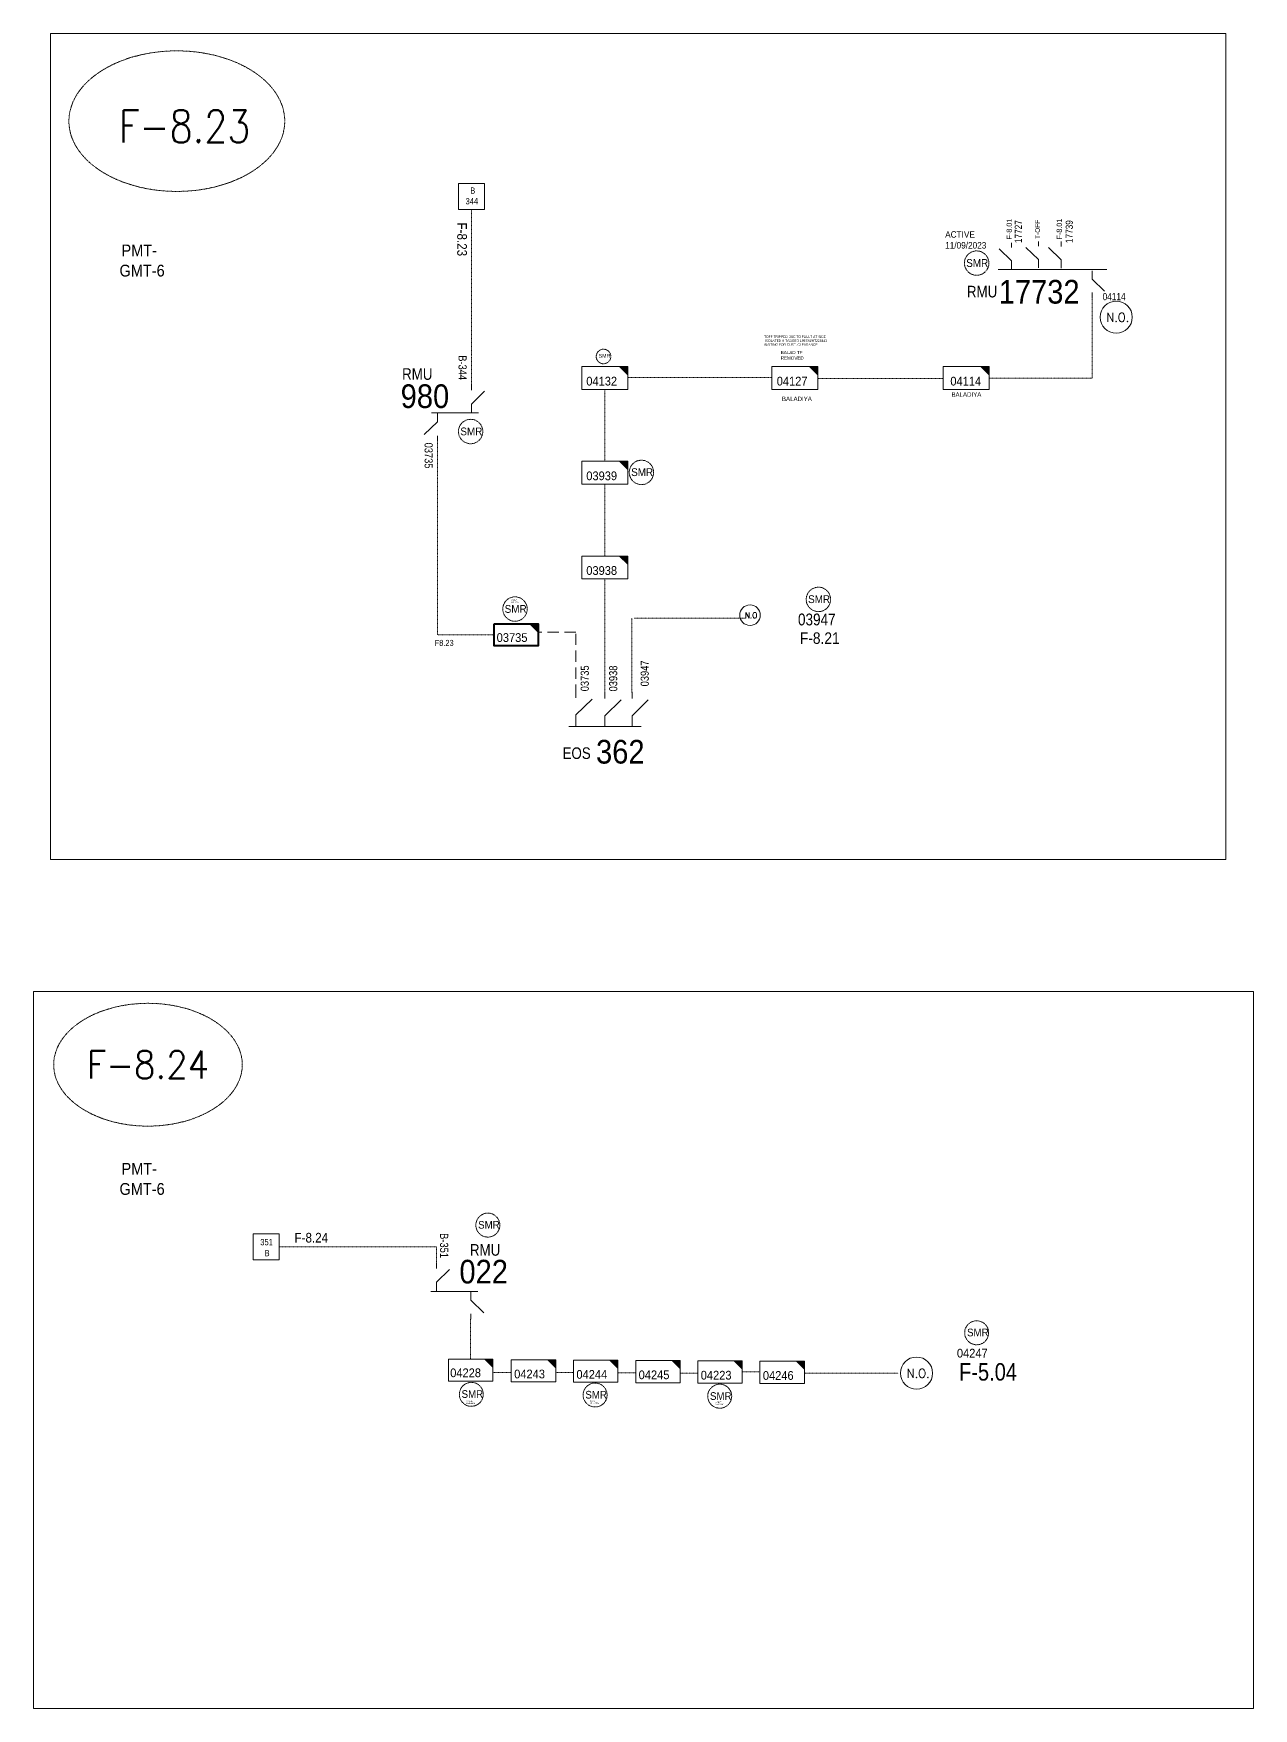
# Model space of a CAD drawing. Header units: metres. Extents: x 65984 to 144644, y -19036 to 23726.
# Drawn here: x 96177 to 97090, y -1268 to -13 of the extents above; entities that cross this region are included whole.
import ezdxf
from ezdxf.enums import TextEntityAlignment as Align

# ---------------------------------------------------------------- set-up
doc = ezdxf.new("R2010")
doc.units = ezdxf.units.M
doc.header["$MEASUREMENT"] = 0
for name, pattern in [('DGN Style 2', [0.023128, 0, -0.023128]), ('DGN Style 3', [0.013877, 0, -0.013877]), ('HIDDEN2', [2381.25, 1587.5, -793.75])]:
    doc.linetypes.add(name, pattern=pattern)
doc.layers.get('0').update_dxf_attribs({"color": 95, "lineweight": 40})
for name, color, linetype, lineweight in [('d_eos', 111, 'Continuous', 40), ('d_eos no', 121, 'Continuous', 40), ('d_switch', 95, 'Continuous', 40), ('d_tf no', 6, 'Continuous', 40), ('d_ug cable', 95, 'Continuous', 40), ('d_unit sub', 7, 'Continuous', 40), ('FDR  1  05', 172, 'Continuous', 40), ('fedr no', 95, 'Continuous', 40), ('GRID STATION  04', 7, 'Continuous', 40), ('Level 37', 7, 'Continuous', 0), ('O H MAIN FEEDER', 4, 'Continuous', 100), ('SW N O', 114, 'Continuous', 30)]:
    doc.layers.add(name, color=color, linetype=linetype, lineweight=lineweight)
doc.styles.add('NASKHF', font='naskhf.shx', dxfattribs={"height": 8})
doc.styles.add('Style-Arial', font='arial.ttf')
doc.styles.add('Style-ENGINEERING', font='ENGINEERING.shx')
doc.styles.add('Style-msdefault', font='msdefault.shx')
doc.styles.add('Style-STANDARD', font='STANDARD.shx')

# ---------------------------------------------------------------- blocks, each defined once
blk = doc.blocks.new('TF_8')
at = {"color": 0, "linetype": 'ByBlock', "lineweight": -2}
blk.add_line((6.3, 4.95), (9.9, 1.35), dxfattribs=at)
blk.add_3dface([(-10.1, 4.95), (9.9, 4.95), (9.9, -5.05), (-10.1, -5.05)], dxfattribs=at)
blk = doc.blocks.new('exist.us-1000kva')
at = {"color": 0, "linetype": 'ByBlock', "lineweight": -2, "flags": 128}
blk.add_lwpolyline([(40, 12.9), (32.8, 20), (40, 20)], close=True, dxfattribs=at)
at = {"color": 0, "linetype": 'ByBlock', "lineweight": -2, "extrusion": (0, 0, -1)}
blk.add_solid([(-40, 12.9), (-32.8, 20), (-40, 20)], dxfattribs=at)
at = {"color": 0, "linetype": 'ByBlock', "lineweight": -2, "xscale": 2, "yscale": 2}
blk.add_blockref('TF_8', (20.2, 10.1), dxfattribs=at)
blk = doc.blocks.new('*U1142')
at = {"layer": 'd_eos', "color": 2, "linetype": 'Continuous', "lineweight": 13, "ltscale": 0.96076}
for p, q in [((-10.92, 12.05), (-10.92, 14.82)), ((-10.92, 4.75), (-4.06, 11.41)), ((-10.93, 0.2), (-10.93, 4.75)), ((-13.93, -0.16), (10.87, -0.16)), ((7.07, -0.16), (7.07, -4.72)), ((7.08, -4.72), (13.94, -11.38)), ((7.07, -12.02), (7.07, -14.78))]:
    blk.add_line(p, q, dxfattribs=at)
at = {"layer": 'd_ug cable', "color": 2, "linetype": 'DGN Style 2', "lineweight": 13, "flags": 128}
blk.add_lwpolyline([(7.07, -14.78), (7.07, -14.78)], close=True, dxfattribs=at)
blk = doc.blocks.new('*U4101')
at = {"layer": 'SW N O', "color": 3, "lineweight": 13, "ltscale": 0.426762}
blk.add_circle((0, 0), 16.8, dxfattribs=at)
at = {"layer": 'SW N O', "color": 3, "lineweight": 13, "style": 'Style-STANDARD'}
blk.add_text('N.O.', height=9.6, dxfattribs=at).set_placement((1.7, -0.2), align=Align.MIDDLE_CENTER)
blk = doc.blocks.new('*U4260')
at = {"layer": 'SW N O', "color": 3, "lineweight": 13, "ltscale": 0.426762}
blk.add_circle((0, 0), 16.8, dxfattribs=at)
at = {"layer": 'SW N O', "color": 3, "lineweight": 13, "style": 'Style-STANDARD'}
blk.add_text('N.O', height=9.6, dxfattribs=at).set_placement((1.7, -0.2), align=Align.MIDDLE_CENTER)

msp = doc.modelspace()

# ---------------------------------------------------------------- linework, layer by layer
at = {"layer": 'd_eos', "color": 2, "linetype": 'Continuous', "lineweight": 13, "ltscale": 0.731676}
for p, q in [((96909, -183.7), (96899.6, -174.6)), ((96909, -173.7), (96909, -170)), ((96946.1, -182.8), (96936.7, -173.7)), ((96946.1, -172.8), (96946.1, -169)), ((96909, -190), (96909, -183.7)), ((96946.1, -189), (96946.1, -182.8))]:
    msp.add_line(p, q, dxfattribs=at)
at = {"layer": 'd_eos', "color": 2, "linetype": 'Continuous', "lineweight": 13, "ltscale": 0.94722}
for p, q in [((96929, -182.7), (96919.6, -173.6)), ((96929, -172.7), (96929, -169)), ((96929, -188.9), (96929, -182.7)), ((96969.2, -191), (96969.2, -197.2)), ((96969.2, -197.2), (96978.6, -206.3)), ((96969.2, -207.2), (96969.2, -211))]:
    msp.add_line(p, q, dxfattribs=at)
at = {"layer": 'd_eos', "color": 2, "linetype": 'Continuous', "lineweight": 13, "ltscale": 0.815628}
msp.add_line((96898.8, -190), (96980.2, -190), dxfattribs=at)
at = {"layer": 'd_eos', "color": 7, "linetype": 'Continuous', "lineweight": 13, "ltscale": 0.96076}
for p, q in [((96504.5, -280.4), (96504.5, -276.5)), ((96479, -314.6), (96479, -318.5))]:
    msp.add_line(p, q, dxfattribs=at)
at = {"layer": 'd_eos', "color": 2, "linetype": 'Continuous', "lineweight": 13, "ltscale": 0.96076}
for p, q in [((96504.5, -290.8), (96514.2, -281.3)), ((96474.7, -297.3), (96509.9, -297.3)), ((96479, -297.8), (96479, -304.2)), ((96504.5, -297.3), (96504.5, -290.8)), ((96479, -304.2), (96469.2, -313.7))]:
    msp.add_line(p, q, dxfattribs=at)
at = {"layer": 'd_eos', "color": 7, "linetype": 'Continuous', "lineweight": 13, "ltscale": 1.108243}
for p, q in [((96582.6, -510.7), (96582.6, -505.8)), ((96582.6, -523.6), (96594.8, -511.8)), ((96604.4, -511.3), (96604.4, -506.4)), ((96604.4, -524.2), (96616.6, -512.4)), ((96624.8, -511.3), (96624.8, -506.4)), ((96624.8, -524.2), (96636.9, -512.4)), ((96582.6, -531.7), (96582.6, -523.6)), ((96604.4, -532.3), (96604.4, -524.2)), ((96624.8, -532.3), (96624.8, -524.2)), ((96577.3, -532.3), (96631.5, -532.3))]:
    msp.add_line(p, q, dxfattribs=at)
at = {"layer": 'd_ug cable', "color": 94, "linetype": 'DGN Style 3', "lineweight": 13}
msp.add_line((96504.5, -276.5), (96504.5, -145.2), dxfattribs=at)
at = {"layer": 'd_ug cable', "color": 121, "linetype": 'DGN Style 3', "lineweight": 13}
for p, q in [((96707.1, -1015.5), (96720.4, -1015.5)), ((96520.8, -1015.9), (96534.1, -1015.9)), ((96567.8, -1015.9), (96581.1, -1015.9)), ((96614.1, -1016.2), (96627.4, -1016.2)), ((96660.8, -1016.4), (96674.1, -1016.4))]:
    msp.add_line(p, q, dxfattribs=at)
at = {"layer": 'd_ug cable', "color": 94, "linetype": 'DGN Style 3', "lineweight": 13, "flags": 128}
for points in [[(96969.2, -211), (96969.2, -271.4), (96892.2, -271.4)], [(96621.6, -270.9), (96729.5, -270.9)], [(96764, -271.8), (96857.8, -271.8)], [(96604.4, -333.7), (96604.4, -280.5)], [(96521.4, -463.7), (96479, -463.7), (96479, -318.5)], [(96604.4, -404.6), (96604.4, -350.9)], [(96604.4, -507.7), (96604.4, -421.8)]]:
    msp.add_lwpolyline(points, dxfattribs=at)
at = {"layer": 'd_ug cable', "color": 6, "linetype": 'DGN Style 2', "lineweight": 13, "flags": 128}
msp.add_lwpolyline([(96504.5, -276.5), (96504.5, -276.5)], close=True, dxfattribs=at)
at = {"layer": 'd_ug cable', "color": 30, "linetype": 'DGN Style 3', "lineweight": 13, "flags": 128}
for points in [[(96624.7, -506.9), (96624.7, -451.1)], [(96626.3, -451.2), (96709.6, -451.2)]]:
    msp.add_lwpolyline(points, dxfattribs=at)
at = {"layer": 'd_ug cable', "color": 94, "linetype": 'HIDDEN2', "lineweight": 13, "ltscale": 0.005315}
msp.add_lwpolyline([(96582.6, -509.2), (96582.6, -461.7), (96554.7, -461.7)], dxfattribs=at)
at = {"layer": 'd_ug cable', "color": 121, "linetype": 'DGN Style 3', "lineweight": 13, "flags": 128}
for points in [[(96360.5, -921.8), (96478.4, -921.8), (96478.4, -934.1)], [(96503.9, -976.1), (96503.9, -1006)], [(96754.5, -1016.5), (96824, -1016.5), (96824, -1016.5)]]:
    msp.add_lwpolyline(points, dxfattribs=at)
at = {"layer": 'd_ug cable', "color": 2, "linetype": 'DGN Style 3', "lineweight": 13}
for centre, radius in [((96882.8, -185.3), 9.13), ((96503.9, -311.4), 9.13), ((96631.8, -342), 9.13), ((96537.1, -444.3), 9.13), ((96764.3, -437.1), 9.13), ((96516.8, -905.6), 8.97), ((96882.8, -986.2), 8.97), ((96504.4, -1032.3), 8.97), ((96597.1, -1032.8), 8.97), ((96690.4, -1033.7), 8.97)]:
    msp.add_circle(centre, radius, dxfattribs=at)
at = {"layer": 'd_ug cable', "color": 1, "linetype": 'DGN Style 3', "lineweight": 13}
msp.add_circle((96603.4, -255.2), 5.46, dxfattribs=at)
at = {"layer": 'fedr no', "color": 82, "linetype": 'DGN Style 3', "lineweight": 13, "true_color": 0x1dc70e}
for centre, major_axis in [((96283.9, -79), (80.8, 0)), ((96262.3, -785.5), (70.6, 0))]:
    msp.add_ellipse(centre, major_axis=major_axis, ratio=0.651175, dxfattribs=at)
at = {"layer": 'GRID STATION  04', "color": 94, "linetype": 'Continuous', "lineweight": 13, "ltscale": 0.775894, "flags": 128}
msp.add_lwpolyline([(96494.8, -125.8), (96494.8, -145.2), (96514.2, -145.2), (96514.2, -125.8)], close=True, dxfattribs=at)
at = {"layer": 'GRID STATION  04', "color": 121, "linetype": 'Continuous', "lineweight": 13, "ltscale": 0.775894, "flags": 128}
msp.add_lwpolyline([(96341.1, -912.1), (96341.1, -931.5), (96360.5, -931.5), (96360.5, -912.1)], close=True, dxfattribs=at)
at = {"layer": 'O H MAIN FEEDER', "color": 140, "linetype": 'Continuous', "lineweight": 13, "flags": 128}
for points in [[(96189.3, -13.4), (97069.3, -13.4), (97069.3, -631.9), (96189.3, -631.9)], [(96176.6, -730.8), (97090.1, -730.8), (97090.1, -1267.5), (96176.6, -1267.5)]]:
    msp.add_lwpolyline(points, close=True, dxfattribs=at)

# ---------------------------------------------------------------- block references
at = {"layer": 'd_eos', "color": 2, "linetype": 'Continuous', "lineweight": 13, "ltscale": 0.96076, "xscale": 1.417925619950964, "yscale": 1.417925619950964, "zscale": 1.417925619950964}
msp.add_blockref('*U1142', (96493.9, -955.1), dxfattribs=at)
at = {"layer": 'd_tf no', "color": 2, "linetype": 'Continuous', "lineweight": 40, "xscale": 0.8272810079282398, "yscale": 0.8272810079282398, "zscale": 0.7560353878803824, "rotation": 359.9999999999999}
msp.add_blockref('exist.us-1000kva', (96521.4, -471.9), dxfattribs=at)
at = {"layer": 'd_unit sub', "color": 2, "linetype": 'Continuous', "lineweight": 13, "xscale": 0.8599307010411277, "yscale": 0.8599307010411277, "zscale": 0.7560353878803824, "rotation": 359.9999999999999}
for p in [(96587.2, -280), (96587.2, -350.9)]:
    msp.add_blockref('exist.us-1000kva', p, dxfattribs=at)
at = {"layer": 'd_unit sub', "color": 94, "linetype": 'Continuous', "lineweight": 13, "xscale": 0.8599307010411277, "yscale": 0.8599307010411277, "zscale": 0.7560353878803824, "rotation": 359.9999999999999}
for p in [(96729.4, -280), (96857.8, -280), (96587.2, -421.8)]:
    msp.add_blockref('exist.us-1000kva', p, dxfattribs=at)
at = {"layer": 'FDR  1  05', "color": 2, "linetype": 'Continuous', "lineweight": 13, "zscale": 0.7560353878803824, "rotation": 359.9999999999999}
for p, xscale, yscale in [((96487.4, -1022.5), 0.8274238036750352, 0.8274238036750352), ((96580.9, -1023.3), 0.8325067239364009, 0.8325067239364009), ((96674, -1023.9), 0.8325067239364009, 0.8325067239364009)]:
    msp.add_blockref('exist.us-1000kva', p, dxfattribs=dict(at, xscale=xscale, yscale=yscale))
at = {"layer": 'FDR  1  05', "color": 121, "linetype": 'Continuous', "lineweight": 13, "xscale": 0.8325067239364009, "yscale": 0.8325067239364009, "zscale": 0.7560353878803824, "rotation": 359.9999999999999}
for p in [(96534.3, -1023), (96627.5, -1023.6), (96720.5, -1024.2)]:
    msp.add_blockref('exist.us-1000kva', p, dxfattribs=at)
at = {"layer": 'SW N O', "color": 3, "lineweight": 13}
for name, p, xscale, yscale, zscale in [('*U4101', (96987.3, -225.8), 0.7150113877595656, 0.7150113877595656, 0.7150113877595656), ('*U4260', (96713.1, -448.9), 0.4588920297008517, 0.4588920297008517, 0.4588920297008517), ('*U4101', (96837.8, -1016.4), 0.7150113877595656, 0.7150113877595656, 0.7150113877595656)]:
    msp.add_blockref(name, p, dxfattribs=dict(at, xscale=xscale, yscale=yscale, zscale=zscale))

# ---------------------------------------------------------------- texts
at = {"layer": 'd_eos no', "color": 7, "linetype": 'Continuous', "lineweight": 13, "style": 'Style-Arial', "width": 0.88}
for s, height, p in [('PMT-', 8.84, (96242.5, -171.4)), ('GMT-6', 8.84, (96241, -186.5)), ('362', 17.72, (96597.8, -542.3)), ('PMT-', 8.84, (96242.5, -859)), ('GMT-6', 8.84, (96241, -874.1))]:
    msp.add_text(s, height=height, dxfattribs=at).set_placement(p, align=Align.TOP_LEFT)
at = {"layer": 'd_eos no', "color": 2, "linetype": 'Continuous', "lineweight": 13, "style": 'Style-Arial', "width": 0.88}
msp.add_text('17732', height=17.72, dxfattribs=at).set_placement((96899.3, -197.9), align=Align.TOP_LEFT)
for s, p in [('980', (96451.5, -293.8)), ('022', (96495.5, -949.3))]:
    msp.add_text(s, height=17.72, dxfattribs=at).set_placement(p)
at = {"layer": 'd_switch', "color": 2, "linetype": 'Continuous', "lineweight": 13, "style": 'Style-msdefault', "width": 0.9}
for s, height, rotation, p in [('F-8.23', 7.24, 270, (96501.1, -154.9)), ('F-8.01', 3.92, 90, (96905.2, -167.6)), ('F-8.01', 3.92, 90, (96942.7, -167.6))]:
    msp.add_text(s, height=height, rotation=rotation, dxfattribs=at).set_placement(p, align=Align.TOP_LEFT)
at = {"layer": 'd_switch', "color": 7, "linetype": 'Continuous', "lineweight": 13, "style": 'Style-ENGINEERING', "width": 0.857143}
for s, height, p in [('17727', 5.38, (96911.3, -170.3)), ('T-OFF', 3.55, (96926.6, -167.2)), ('17739', 5.38, (96949.4, -170.3))]:
    msp.add_text(s, height=height, rotation=90, dxfattribs=at).set_placement(p, align=Align.TOP_LEFT)
msp.add_text('04114', height=5.38, dxfattribs=at).set_placement((96994.3, -207.7), align=Align.TOP_RIGHT)
at = {"layer": 'd_switch', "color": 2, "linetype": 'Continuous', "lineweight": 13, "ltscale": 1.302656, "style": 'Style-ENGINEERING', "width": 0.857143}
msp.add_text('03947', height=8.84, dxfattribs=at).set_placement((96749, -447.7), align=Align.TOP_LEFT)
at = {"layer": 'd_switch', "color": 55, "linetype": 'Continuous', "lineweight": 13, "style": 'Style-msdefault', "width": 0.9}
msp.add_text('F-8.21', height=8.58, dxfattribs=at).set_placement((96750.4, -461.8), align=Align.TOP_LEFT)
at = {"layer": 'd_switch', "color": 7, "linetype": 'Continuous', "lineweight": 13, "style": 'Style-ENGINEERING', "width": 0.857143}
msp.add_text('F8.23', height=4.48, rotation=359.9996, dxfattribs=at).set_placement((96491.2, -471.9), align=Align.RIGHT)
at = {"layer": 'd_switch', "color": 94, "linetype": 'Continuous', "lineweight": 13, "style": 'Style-ENGINEERING', "width": 0.857143}
for s, p in [('03735', (96586.3, -505.9)), ('03938', (96607.6, -506)), ('03947', (96631.2, -502.2))]:
    msp.add_text(s, height=6.08, rotation=90, dxfattribs=at).set_placement(p, align=Align.TOP_LEFT)
at = {"layer": 'd_switch', "color": 121, "linetype": 'Continuous', "lineweight": 13, "style": 'Style-msdefault', "width": 0.9}
msp.add_text('F-8.24', height=7.24, dxfattribs=at).set_placement((96397.2, -911.4), align=Align.TOP_RIGHT)
at = {"layer": 'd_tf no', "color": 1, "linetype": 'Continuous', "lineweight": 40, "style": 'Style-msdefault', "width": 0.945946}
for height, p in [(5.85, (96875, -182.3)), (5.85, (96496.2, -308.4)), (5.85, (96624.1, -338.9)), (5.85, (96756.6, -434)), (5.85, (96529.4, -441.3)), (5.75, (96509.5, -902.5)), (5.75, (96875.6, -983.1)), (5.75, (96497.1, -1029.2)), (5.75, (96589.8, -1029.7)), (5.75, (96683.1, -1030.7))]:
    msp.add_text('SMR', height=height, dxfattribs=at).set_placement(p, align=Align.TOP_LEFT)
at = {"layer": 'd_tf no', "color": 2, "linetype": 'Continuous', "lineweight": 13, "style": 'Style-msdefault', "width": 0.945946}
for s, p in [('04132', (96590.5, -270.4)), ('03939', (96590.5, -341.3)), ('04247', (96868, -998.2)), ('04228', (96488.6, -1012.9))]:
    msp.add_text(s, height=6.55, dxfattribs=at).set_placement(p, align=Align.TOP_LEFT)
at = {"layer": 'd_tf no', "color": 94, "linetype": 'Continuous', "lineweight": 13, "style": 'Style-msdefault', "width": 0.945946}
for s, p in [('04127', (96733.1, -270.4)), ('04114', (96863.1, -270.4)), ('03938', (96590.5, -412.2))]:
    msp.add_text(s, height=6.55, dxfattribs=at).set_placement(p, align=Align.TOP_LEFT)
at = {"layer": 'd_tf no', "color": 7, "linetype": 'Continuous', "lineweight": 40, "style": 'Style-msdefault', "width": 0.945946}
for p in [(96737, -285.3), (96863.9, -282)]:
    msp.add_text('BALADIYA', height=3.33, dxfattribs=at).set_placement(p, align=Align.TOP_LEFT)
at = {"layer": 'd_tf no', "color": 121, "linetype": 'Continuous', "lineweight": 40, "style": 'Style-msdefault', "width": 0.945946}
msp.add_text('03735', height=6.55, dxfattribs=at).set_placement((96523.4, -462.4), align=Align.TOP_LEFT)
at = {"layer": 'd_tf no', "color": 121, "linetype": 'Continuous', "lineweight": 13, "style": 'Style-msdefault', "width": 0.945946}
for s, p in [('04243', (96536.5, -1013.8)), ('04244', (96583.1, -1014.1)), ('04245', (96629.7, -1014.4)), ('04223', (96676.2, -1014.7)), ('04246', (96722.7, -1014.9))]:
    msp.add_text(s, height=6.55, dxfattribs=at).set_placement(p, align=Align.TOP_LEFT)
at = {"layer": 'd_tf no', "color": 121, "linetype": 'Continuous', "lineweight": 13, "insert": (96859.2, -161.4), "char_height": 4.875, "attachment_point": 1, "style": 'NASKHF'}
msp.add_mtext('\\Fmsdefault;\\H1x;\\W0.945946;ACTIVE\\P11/09/2023', dxfattribs=at)
at = {"layer": 'd_tf no', "color": 2, "linetype": 'Continuous', "lineweight": 40, "insert": (96723.6, -239.5), "char_height": 1.781, "attachment_point": 1, "style": 'NASKHF'}
msp.add_mtext('\\Fmsdefault;\\H1x;\\W0.945946;TOFF TRIPPED DUE TO FAULT AT SIDE\\P ISOLATED & TAGGED L99634/HT226441\\PWAITING FOR CUST. CLEARANCE', dxfattribs=at)
at = {"layer": 'd_tf no', "color": 2, "lineweight": 13, "insert": (96599.7, -253.3), "char_height": 2.814, "attachment_point": 1, "style": 'NASKHF'}
msp.add_mtext('\\Fmsdefault;\\H1x;\\W0.925;SMR\\P', dxfattribs=at)
at = {"layer": 'd_tf no', "color": 1, "linetype": 'Continuous', "lineweight": 40, "insert": (96736.1, -251), "char_height": 2.474, "attachment_point": 1, "style": 'NASKHF'}
msp.add_mtext('\\Fmsdefault;\\H1x;\\W0.945946;BALAD TF\\PREMOVED', dxfattribs=at)
at = {"layer": 'd_tf no', "color": 121, "linetype": 'Continuous', "lineweight": 40, "attachment_point": 1, "style": 'NASKHF'}
for s, insert, char_height in [('\\Fmsdefault;\\H1x;\\W0.945946;ACTIVE\\P14/01/2024', (96534.1, -437.4), 0.901), ('\\Fmsdefault;\\H1x;\\W0.945946;ACTIVE\\P14.08.2024', (96500.7, -1037), 0.921), ('\\Fmsdefault;\\H1x;\\W0.945946;Active\\P18.02.2024', (96593.3, -1036.8), 0.967), ('\\Fmsdefault;\\H1x;\\W0.945946;ACTIVE\\P14/01/2024', (96687.2, -1037.9), 0.881)]:
    msp.add_mtext(s, dxfattribs=dict(at, insert=insert, char_height=char_height))
at = {"layer": 'fedr no', "color": 6, "linetype": 'Continuous', "lineweight": 13, "style": 'Style-STANDARD', "width": 0.909091}
msp.add_text('F-8.23', height=24.37, dxfattribs=at).set_placement((96289.7, -82.9), align=Align.MIDDLE_CENTER)
at = {"layer": 'fedr no', "color": 6, "linetype": 'Continuous', "lineweight": 13, "insert": (96262.3, -785.5), "char_height": 20.55, "attachment_point": 5, "style": 'Style-STANDARD'}
msp.add_mtext('F-8.24', dxfattribs=at)
at = {"layer": 'GRID STATION  04', "color": 94, "linetype": 'Continuous', "lineweight": 13, "style": 'Style-msdefault', "width": 0.888889}
for s, p in [('344', (96500.1, -136.6)), ('B', (96503.6, -128.6))]:
    msp.add_text(s, height=4.74, dxfattribs=at).set_placement(p, align=Align.TOP_LEFT)
at = {"layer": 'GRID STATION  04', "color": 121, "linetype": 'Continuous', "lineweight": 13, "style": 'Style-msdefault', "width": 0.888889}
for s, p in [('351', (96346.4, -920.7)), ('B', (96349.6, -928.9))]:
    msp.add_text(s, height=4.74, dxfattribs=at).set_placement(p)
at = {"layer": 'Level 37', "color": 2, "linetype": 'Continuous', "lineweight": 13, "style": 'Style-msdefault', "width": 0.86}
msp.add_text('RMU', height=8.68, rotation=0.0004, dxfattribs=at).set_placement((96898.2, -202.3), align=Align.TOP_RIGHT)
at = {"layer": 'Level 37', "color": 7, "linetype": 'Continuous', "lineweight": 13, "style": 'Style-ENGINEERING', "width": 0.857143}
for s, p in [('B-344', (96500.9, -254.3)), ('03735', (96475.5, -319.7)), ('B-351', (96487.1, -911.6))]:
    msp.add_text(s, height=6.08, rotation=270, dxfattribs=at).set_placement(p, align=Align.TOP_LEFT)
at = {"layer": 'Level 37', "color": 7, "linetype": 'Continuous', "lineweight": 13, "style": 'Style-msdefault', "width": 0.86}
for s, p in [('RMU', (96475.3, -264)), ('EOS', (96593.8, -547.9))]:
    msp.add_text(s, height=8.68, rotation=0.0004, dxfattribs=at).set_placement(p, align=Align.TOP_RIGHT)
at = {"layer": 'Level 37', "color": 2, "linetype": 'Continuous', "lineweight": 13, "style": 'Style-msdefault', "width": 0.86}
msp.add_text('RMU', height=8.68, rotation=359.9996, dxfattribs=at).set_placement((96526.1, -928.5), align=Align.RIGHT)
at = {"layer": 'Level 37', "color": 55, "linetype": 'Continuous', "lineweight": 13, "style": 'Style-msdefault', "width": 0.86}
msp.add_text('F-5.04', height=13.06, rotation=359.9996, dxfattribs=at).set_placement((96913, -1022), align=Align.RIGHT)

doc.saveas('drawing.dxf')
